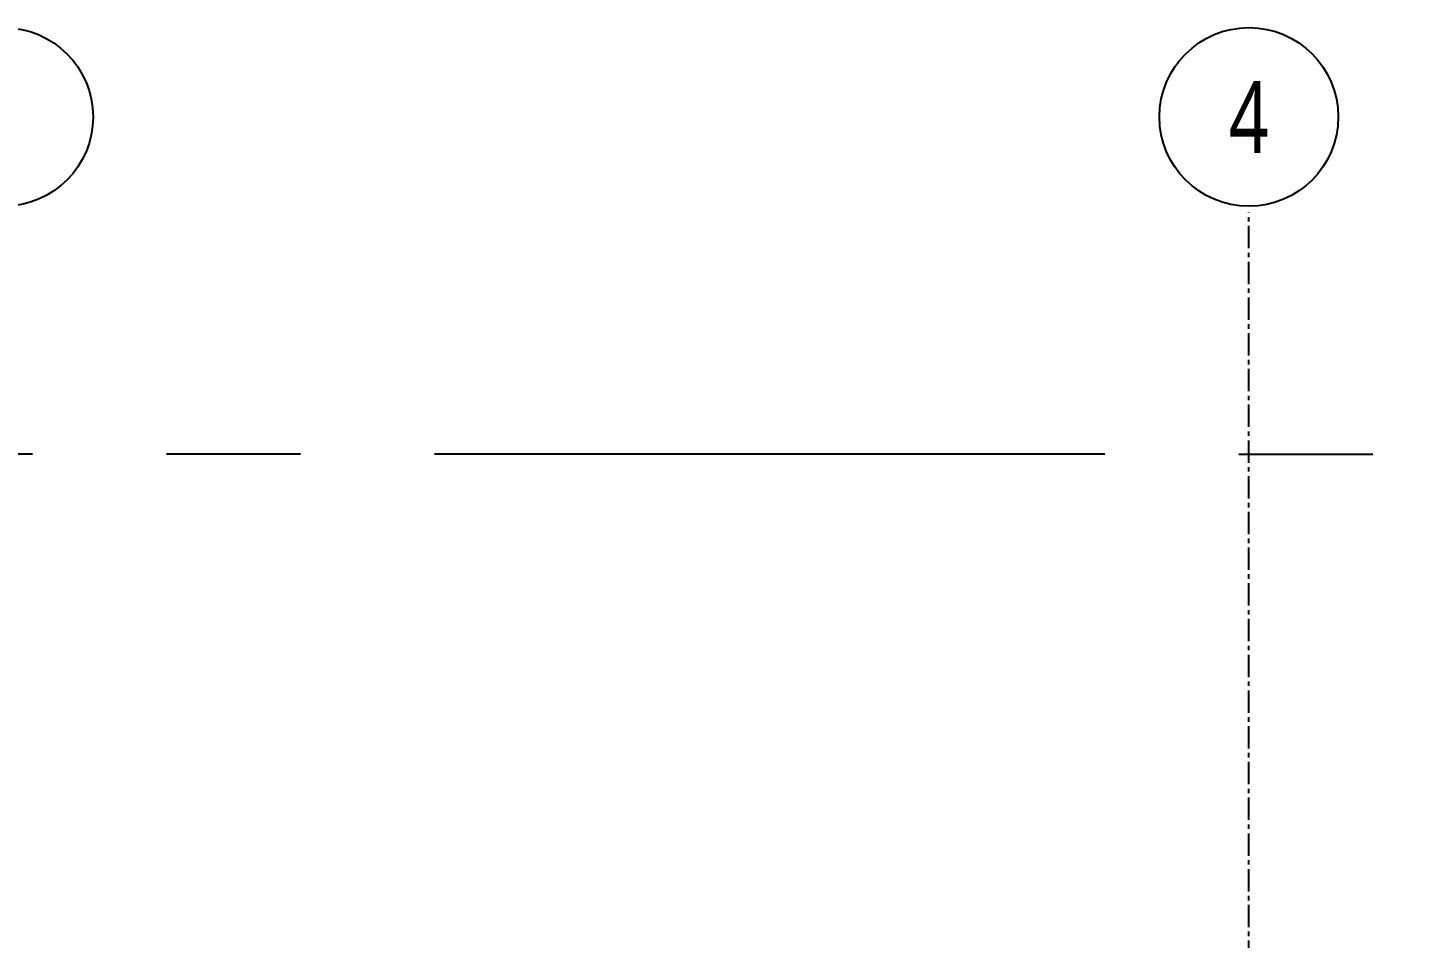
# Model space of a CAD drawing. Header units: millimetres. Extents: x -3377 to 119122, y -22007 to 15479.
# Drawn here: x 41881 to 43039, y 10716 to 11480 of the extents above; entities that cross this region are included whole.
import ezdxf
from ezdxf.enums import TextEntityAlignment as Align

# ---------------------------------------------------------------- set-up
doc = ezdxf.new("R2010")
doc.units = ezdxf.units.MM
doc.header["$LTSCALE"] = 150
doc.header["$MEASUREMENT"] = 0
doc.linetypes.add('CENTER', pattern=[2, 1.25, -0.25, 0.25, -0.25])
doc.layers.get('0').update_dxf_attribs({"plot": 0})
for name, color, linetype in [('Col-Line', 8, 'CENTER'), ('Duct', 1, 'Continuous'), ('GRID', 5, 'CENTER')]:
    doc.layers.add(name, color=color, linetype=linetype)
doc.layers.add('S-ARCH', color=252, linetype='Continuous', plot=False)
doc.styles.add('C1', font='', dxfattribs={"bigfont": 'japanese.shx'})
doc.styles.get('C1').set_extended_font_data('微軟正黑體')

# ---------------------------------------------------------------- blocks, each defined once
blk = doc.blocks.new('A$C69764756')
at = {"layer": 'Col-Line', "color": 252, "linetype": 'ByBlock'}
for centre in [(890, 1481.15945), (1935, 1481.15945)]:
    blk.add_circle(centre, 75, dxfattribs=at)
at = {"layer": 'Duct', "color": 252, "linetype": 'CENTER', "ltscale": 3}
blk.add_lwpolyline([(-3248.34882, -1646.48446), (-3248.33714, -389.26289), (-3248.3549, 1198.22963), (2559.9, 1198.1), (2559.3809, -389.35039), (2558.9663, -1646.48446), (-422.8204, -1646.48157)], close=True, dxfattribs=at)
blk.add_lwpolyline([(-3248.34882, -1646.48446), (-3248.33714, -389.26289), (-3248.3549, 1198.22963), (2559.9, 1198.1), (2559.3809, -389.35039), (2558.9663, -1646.48446), (-422.8204, -1646.48157)], close=True, dxfattribs=at)
blk.add_lwpolyline([(-3248.34882, -1646.48446), (-3248.33714, -389.26289), (-3248.3549, 1198.22963), (2559.9, 1198.1), (2559.3809, -389.35039), (2558.9663, -1646.48446), (-422.8204, -1646.48157)], close=True, dxfattribs=at)
at = {"layer": 'GRID', "color": 252, "ltscale": 0.1}
blk.add_line((1935, -1269.17596), (1935, 1401.15945), dxfattribs=at)
at = {"layer": 'Col-Line', "color": 252, "style": 'C1', "width": 0.75}
blk.add_text('4', height=60, dxfattribs=at).set_placement((1935, 1481.15945), align=Align.MIDDLE)
blk = doc.blocks.new('2021-1102')
blk.add_blockref('A$C69764756', (28860.3, -5596))

msp = doc.modelspace()

# ---------------------------------------------------------------- block references
at = {"layer": 'S-ARCH'}
msp.add_blockref('2021-1102', (12110.4, 15520.27), dxfattribs=at)

doc.saveas('drawing.dxf')
